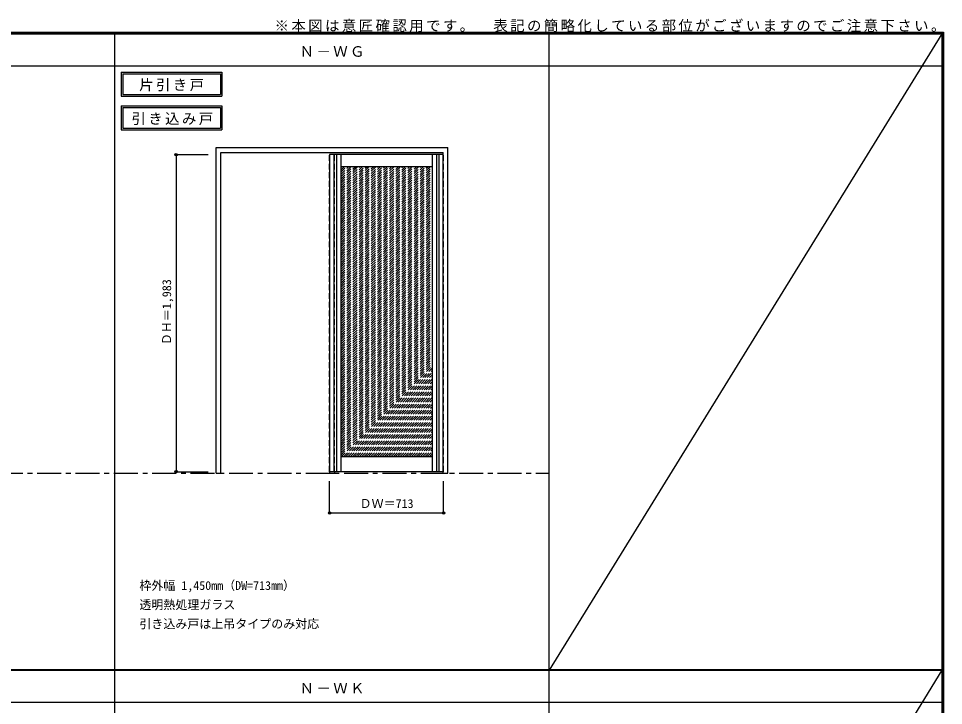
# Model space of a CAD drawing. Units: millimetres, scale not verified. Extents: x -6000 to 5700, y -4307 to 4260.
# Drawn here: x -87 to 5700, y -36 to 4260 of the extents above; entities that cross this region are included whole.
import ezdxf
from ezdxf.enums import TextEntityAlignment as Align

# ---------------------------------------------------------------- set-up
doc = ezdxf.new("R2010")
doc.units = ezdxf.units.MM
doc.header["$LTSCALE"] = 30
doc.header["$PDMODE"] = 32
doc.header["$PDSIZE"] = 15
doc.linetypes.add('CHAIN1', pattern=[8, 5, -1, 1, -1])
doc.linetypes.add('DASHED1', pattern=[1.8, 1.2, -0.6])
for name, color, linetype in [('0-1_通り芯', 7, 'CHAIN1'), ('0-2_扉', 4, 'DASHED1'), ('0-3_仕上げ', 7, 'Continuous'), ('0-4_枠', 3, 'Continuous'), ('0-A_文字', 7, 'Continuous'), ('0-B_寸法', 7, 'Continuous'), ('0-C_ハッチ', 4, 'DASHED1'), ('F-0_補助線', 7, 'Continuous'), ('F-1_枠', 6, 'Continuous')]:
    doc.layers.add(name, color=color, linetype=linetype)
doc.styles.add('ＭＳ ゴシック', font='')
doc.styles.get('ＭＳ ゴシック').set_extended_font_data('MS Gothic')

msp = doc.modelspace()

# ---------------------------------------------------------------- linework, layer by layer
at = {"layer": '0-1_通り芯'}
msp.add_line((-5490, 1418), (3233.5, 1418), dxfattribs=at)
at = {"layer": '0-2_扉', "color": 3, "linetype": 'Continuous'}
for p, q in [((2569.25, 3409.5), (1859.25, 3409.5)), ((1859.25, 3409.5), (1859.25, 1426.5)), ((2569.25, 1426.5), (1859.25, 1426.5))]:
    msp.add_line(p, q, dxfattribs=at)
at = {"layer": '0-2_扉'}
for p, q in [((1859.25, 3409.5), (1859.25, 3405.5)), ((2569.25, 3409.5), (2572.25, 3409.5))]:
    msp.add_line(p, q, dxfattribs=at)
msp.add_lwpolyline([(2569.25, 1426.5), (2572.25, 1426.5), (2572.25, 3409.5)], dxfattribs=at)
at = {"layer": '0-3_仕上げ', "color": 3}
for p, q in [((1886.75, 3409.5), (1886.75, 1426.5)), ((1901.75, 3409.5), (1901.75, 1426.5)), ((2529.75, 1426.5), (2529.75, 3409.5)), ((2544.75, 1426.5), (2544.75, 3409.5))]:
    msp.add_line(p, q, dxfattribs=at)
at = {"layer": '0-3_仕上げ'}
for p, q in [((1929.25, 3409.5), (1929.25, 1426.5)), ((2502.25, 1426.5), (2502.25, 3409.5)), ((2502.25, 3333.5), (1929.25, 3333.5)), ((2502.25, 1518.5), (1929.25, 1518.5))]:
    msp.add_line(p, q, dxfattribs=at)
at = {"layer": '0-4_枠'}
for p, q in [((1149.25, 1418), (1149.25, 3453)), ((1149.25, 3453), (2599.25, 3453)), ((1179.25, 3423), (2569.25, 3423)), ((1179.25, 1418), (1179.25, 3423)), ((2569.25, 1418), (2569.25, 3423)), ((2599.25, 1418), (2599.25, 3453)), ((1149.25, 1418), (1179.25, 1418)), ((1859.25, 1426.5), (1859.25, 1418)), ((1859.25, 1418), (1889.25, 1418)), ((1889.25, 1426.5), (1889.25, 1418)), ((2569.25, 1418), (2599.25, 1418))]:
    msp.add_line(p, q, dxfattribs=at)
at = {"layer": '0-4_枠', "color": 4, "linetype": 'DASHED1'}
for p, q in [((1859.25, 1426.5), (1859.25, 3423)), ((1889.25, 1426.5), (1889.25, 3423))]:
    msp.add_line(p, q, dxfattribs=at)
at = {"layer": '0-A_文字'}
for p, q in [((555, 3925), (555, 3775)), ((565, 3915), (565, 3785)), ((565, 3915), (1176.03, 3915)), ((1176.03, 3915), (1176.03, 3785)), ((555, 3775), (1186.03, 3775)), ((565, 3785), (1176.03, 3785)), ((555, 3713.53), (555, 3563.53)), ((565, 3703.53), (565, 3573.53)), ((565, 3703.53), (1176.03, 3703.53)), ((1176.03, 3703.53), (1176.03, 3573.53)), ((555, 3563.53), (1186.03, 3563.53)), ((565, 3573.53), (1176.03, 3573.53))]:
    msp.add_line(p, q, dxfattribs=at)
for points in [[(555, 3925), (1186.03, 3925), (1186.03, 3775)], [(555, 3713.53), (1186.03, 3713.53), (1186.03, 3563.53)]]:
    msp.add_lwpolyline(points, dxfattribs=at)
at = {"layer": '0-B_寸法', "color": 4}
for p, q in [((899.25, 3409.5), (899.25, 1426.5)), ((899.25, 3409.5), (1099.25, 3409.5)), ((899.25, 1426.5), (1099.25, 1426.5)), ((2572.25, 1168), (2572.25, 1368))]:
    msp.add_line(p, q, dxfattribs=at)
msp.add_lwpolyline([(2572.25, 1168), (1859.25, 1168), (1859.25, 1368)], dxfattribs=at)
at = {"layer": '0-B_寸法'}
for p in [(899.25, 3409.5), (899.25, 1426.5), (1859.25, 1168), (2572.25, 1168)]:
    msp.add_point(p, dxfattribs=at)
at = {"layer": '0-C_ハッチ'}
for p, q in [((1929.25, 3312.7), (1950.05, 3333.5)), ((1929.25, 3298.56), (1964.19, 3333.5)), ((1929.25, 3270.27), (1992.48, 3333.5)), ((1929.25, 3256.13), (2006.62, 3333.5)), ((1929.25, 3284.42), (1978.33, 3333.5)), ((1929.25, 3326.84), (1935.91, 3333.5)), ((1929.25, 3241.99), (2020.76, 3333.5)), ((1929.25, 3227.85), (2034.9, 3333.5)), ((1929.25, 3199.56), (2063.19, 3333.5)), ((1929.25, 3185.42), (2077.33, 3333.5)), ((1929.25, 3213.71), (2049.04, 3333.5)), ((1929.25, 3171.28), (2091.47, 3333.5)), ((1929.25, 3157.14), (2105.61, 3333.5)), ((1929.25, 3128.85), (2133.9, 3333.5)), ((1929.25, 3114.71), (2148.04, 3333.5)), ((1929.25, 3143), (2119.75, 3333.5)), ((1929.25, 3100.57), (2162.18, 3333.5)), ((1929.25, 3086.43), (2176.32, 3333.5)), ((1929.25, 3058.14), (2204.61, 3333.5)), ((1929.25, 3044), (2218.75, 3333.5)), ((1929.25, 3072.28), (2190.47, 3333.5)), ((1929.25, 3029.86), (2232.89, 3333.5)), ((1929.25, 3015.72), (2247.03, 3333.5)), ((1929.25, 2987.43), (2275.32, 3333.5)), ((1929.25, 3001.57), (2261.18, 3333.5)), ((1929.25, 2973.29), (2289.46, 3333.5)), ((1929.25, 2959.15), (2303.6, 3333.5)), ((1929.25, 2945.01), (2317.74, 3333.5)), ((1929.25, 2916.72), (2346.03, 3333.5)), ((1929.25, 2902.58), (2360.17, 3333.5)), ((1929.25, 2930.86), (2331.89, 3333.5)), ((1929.25, 2888.44), (2374.31, 3333.5)), ((1929.25, 2874.29), (2388.46, 3333.5)), ((1929.25, 2846.01), (2416.74, 3333.5)), ((1929.25, 2831.87), (2430.88, 3333.5)), ((1929.25, 2860.15), (2402.6, 3333.5)), ((1929.25, 2817.73), (2445.02, 3333.5)), ((1929.25, 2803.58), (2459.17, 3333.5)), ((1929.25, 2775.3), (2487.45, 3333.5)), ((1929.25, 2761.16), (2501.59, 3333.5)), ((1929.25, 2789.44), (2473.31, 3333.5)), ((1929.25, 2747.02), (2502.25, 3320.02)), ((1929.25, 2732.87), (2502.25, 3305.87)), ((1929.25, 2718.73), (2502.25, 3291.73)), ((1929.25, 2704.59), (2502.25, 3277.59)), ((1929.25, 2690.45), (2502.25, 3263.45)), ((1929.25, 2676.31), (2502.25, 3249.31)), ((1929.25, 2662.16), (2502.25, 3235.16)), ((1929.25, 2648.02), (2502.25, 3221.02)), ((1929.25, 2633.88), (2502.25, 3206.88)), ((1929.25, 2619.74), (2502.25, 3192.74)), ((1929.25, 2605.59), (2502.25, 3178.59)), ((1929.25, 2591.45), (2502.25, 3164.45)), ((1929.25, 2577.31), (2502.25, 3150.31)), ((1929.25, 2563.17), (2502.25, 3136.17)), ((1929.25, 2549.03), (2502.25, 3122.03)), ((1929.25, 2534.88), (2502.25, 3107.88)), ((1929.25, 2520.74), (2502.25, 3093.74)), ((1929.25, 2506.6), (2502.25, 3079.6)), ((1929.25, 2492.46), (2502.25, 3065.46)), ((1929.25, 2478.32), (2502.25, 3051.32)), ((1929.25, 2464.17), (2502.25, 3037.17)), ((1929.25, 2450.03), (2502.25, 3023.03)), ((1929.25, 2435.89), (2502.25, 3008.89)), ((1929.25, 2421.75), (2502.25, 2994.75)), ((1929.25, 2407.6), (2502.25, 2980.6)), ((1929.25, 2393.46), (2502.25, 2966.46)), ((1929.25, 2379.32), (2502.25, 2952.32)), ((1929.25, 2365.18), (2502.25, 2938.18)), ((1929.25, 2351.04), (2502.25, 2924.04)), ((1929.25, 2336.89), (2502.25, 2909.89)), ((1929.25, 2322.75), (2502.25, 2895.75)), ((1929.25, 2308.61), (2502.25, 2881.61)), ((1929.25, 2294.47), (2502.25, 2867.47)), ((1929.25, 2280.33), (2502.25, 2853.33)), ((1929.25, 2266.18), (2502.25, 2839.18)), ((1929.25, 2252.04), (2502.25, 2825.04)), ((1929.25, 2237.9), (2502.25, 2810.9)), ((1929.25, 2223.76), (2502.25, 2796.76)), ((1929.25, 2209.61), (2502.25, 2782.61)), ((1929.25, 2195.47), (2502.25, 2768.47)), ((1929.25, 2181.33), (2502.25, 2754.33)), ((1929.25, 2167.19), (2502.25, 2740.19)), ((1929.25, 2153.05), (2502.25, 2726.05)), ((1929.25, 2138.9), (2502.25, 2711.9)), ((1929.25, 2124.76), (2502.25, 2697.76)), ((1929.25, 2110.62), (2502.25, 2683.62)), ((1929.25, 2096.48), (2502.25, 2669.48)), ((1929.25, 2082.34), (2502.25, 2655.34)), ((1929.25, 2068.19), (2502.25, 2641.19)), ((1929.25, 2054.05), (2502.25, 2627.05)), ((1929.25, 2039.91), (2502.25, 2612.91)), ((1929.25, 2025.77), (2502.25, 2598.77)), ((1929.25, 2011.62), (2502.25, 2584.62)), ((1929.25, 1997.48), (2502.25, 2570.48)), ((1929.25, 1983.34), (2502.25, 2556.34)), ((1929.25, 1969.2), (2502.25, 2542.2)), ((1929.25, 1955.06), (2502.25, 2528.06)), ((1929.25, 1940.91), (2502.25, 2513.91)), ((1929.25, 1926.77), (2502.25, 2499.77)), ((1929.25, 1912.63), (2502.25, 2485.63)), ((1929.25, 1898.49), (2502.25, 2471.49)), ((1929.25, 1884.35), (2502.25, 2457.35)), ((1929.25, 1870.2), (2502.25, 2443.2)), ((1929.25, 1856.06), (2502.25, 2429.06)), ((1929.25, 1841.92), (2502.25, 2414.92)), ((1929.25, 1827.78), (2502.25, 2400.78)), ((1929.25, 1813.63), (2502.25, 2386.63)), ((1929.25, 1799.49), (2502.25, 2372.49)), ((1929.25, 1785.35), (2502.25, 2358.35)), ((1929.25, 1771.21), (2502.25, 2344.21)), ((1929.25, 1757.07), (2502.25, 2330.07)), ((1929.25, 1742.92), (2502.25, 2315.92)), ((1929.25, 1728.78), (2502.25, 2301.78)), ((1929.25, 1714.64), (2502.25, 2287.64)), ((1929.25, 1700.5), (2502.25, 2273.5)), ((1929.25, 1686.36), (2502.25, 2259.36)), ((1929.25, 1672.21), (2502.25, 2245.21)), ((1929.25, 1658.07), (2502.25, 2231.07)), ((1929.25, 1643.93), (2502.25, 2216.93)), ((1929.25, 1629.79), (2502.25, 2202.79)), ((1929.25, 1615.64), (2502.25, 2188.64)), ((1929.25, 1601.5), (2502.25, 2174.5)), ((1929.25, 1587.36), (2502.25, 2160.36)), ((1929.25, 1573.22), (2502.25, 2146.22)), ((1929.25, 1559.08), (2502.25, 2132.08)), ((1929.25, 1544.93), (2502.25, 2117.93)), ((1929.25, 1530.79), (2502.25, 2103.79)), ((1931.1, 1518.5), (2502.25, 2089.65)), ((1945.24, 1518.5), (2502.25, 2075.51)), ((1959.38, 1518.5), (2502.25, 2061.37)), ((1973.53, 1518.5), (2502.25, 2047.22)), ((1987.67, 1518.5), (2502.25, 2033.08)), ((2001.81, 1518.5), (2502.25, 2018.94)), ((2015.95, 1518.5), (2502.25, 2004.8)), ((2030.1, 1518.5), (2502.25, 1990.65)), ((2044.24, 1518.5), (2502.25, 1976.51)), ((2058.38, 1518.5), (2502.25, 1962.37)), ((2072.52, 1518.5), (2502.25, 1948.23)), ((2086.66, 1518.5), (2502.25, 1934.09)), ((2100.81, 1518.5), (2502.25, 1919.94)), ((2114.95, 1518.5), (2502.25, 1905.8)), ((2129.09, 1518.5), (2502.25, 1891.66)), ((2143.23, 1518.5), (2502.25, 1877.52)), ((2157.37, 1518.5), (2502.25, 1863.38)), ((2171.52, 1518.5), (2502.25, 1849.23)), ((2185.66, 1518.5), (2502.25, 1835.09)), ((2199.8, 1518.5), (2502.25, 1820.95)), ((2213.94, 1518.5), (2502.25, 1806.81)), ((2228.09, 1518.5), (2502.25, 1792.67)), ((2242.23, 1518.5), (2502.25, 1778.52)), ((2256.37, 1518.5), (2502.25, 1764.38)), ((2270.51, 1518.5), (2502.25, 1750.24)), ((2284.65, 1518.5), (2502.25, 1736.1)), ((2298.8, 1518.5), (2502.25, 1721.95)), ((2312.94, 1518.5), (2502.25, 1707.81)), ((2327.08, 1518.5), (2502.25, 1693.67)), ((2341.22, 1518.5), (2502.25, 1679.53)), ((2355.36, 1518.5), (2502.25, 1665.39)), ((2369.51, 1518.5), (2502.25, 1651.24)), ((2383.65, 1518.5), (2502.25, 1637.1)), ((2397.79, 1518.5), (2502.25, 1622.96)), ((2411.93, 1518.5), (2502.25, 1608.82)), ((2426.07, 1518.5), (2502.25, 1594.68)), ((2440.22, 1518.5), (2502.25, 1580.53)), ((2454.36, 1518.5), (2502.25, 1566.39)), ((2468.5, 1518.5), (2502.25, 1552.25)), ((2482.64, 1518.5), (2502.25, 1538.11)), ((2496.79, 1518.5), (2502.25, 1523.96))]:
    msp.add_line(p, q, dxfattribs=at)
at = {"layer": 'F-0_補助線'}
for p, q in [((5690, 4165), (3233.5, 184.5)), ((5690, 184.5), (3233.5, -3790))]:
    msp.add_line(p, q, dxfattribs=at)
at = {"layer": 'F-1_枠'}
for p, q in [((-6000, 4175), (5700, 4175)), ((-6000, 4170), (5700, 4170)), ((515, -3790), (515, 4175)), ((3233.5, -3790), (3233.5, 4175)), ((5690, 4175), (5690, -4205)), ((5695, 4175), (5695, -4205)), ((5700, 4175), (5700, -4205)), ((-6000, 4165), (5700, 4165)), ((-6000, 3965), (5700, 3965)), ((-6000, 190.5), (5700, 190.5)), ((-6000, 187.5), (5700, 187.5)), ((-6000, 184.5), (5700, 184.5)), ((-6000, -15.5), (5700, -15.5))]:
    msp.add_line(p, q, dxfattribs=at)

# ---------------------------------------------------------------- texts
at = {"layer": '0-A_文字', "style": 'ＭＳ ゴシック'}
for s, p in [('枠外幅 1,450mm（DW=713mm）', (669.25, 670.5)), ('透明熱処理ガラス', (669.25, 550.5)), ('引き込み戸は上吊タイプのみ対応', (669.25, 430.5))]:
    msp.add_text(s, height=54.99, dxfattribs=at).set_placement(p, align=Align.BOTTOM_LEFT)
at = {"layer": '0-A_文字', "char_height": 65.98, "attachment_point": 7, "style": 'ＭＳ ゴシック'}
for s, insert in [('\\T1.17;※本図は意匠確認用です。\u3000表記の簡略化している部位がございますのでご注意下さい。', (1515, 4175)), ('\\T1.17;Ｎ－ＷＧ', (1671.75, 4020)), ('\\T1.17;片引き戸', (668.02, 3805)), ('\\T1.17;引き込み戸', (619.66, 3593.53)), ('\\T1.17;Ｎ－ＷＫ', (1671.75, 39.5))]:
    msp.add_mtext(s, dxfattribs=dict(at, insert=insert))
at = {"layer": '0-B_寸法', "style": 'ＭＳ ゴシック'}
msp.add_text('ＤＨ＝1,983', height=54.99, rotation=90, dxfattribs=at).set_placement((884.25, 2217.75), align=Align.BOTTOM_LEFT)
msp.add_text('ＤＷ＝713', height=54.99, dxfattribs=at).set_placement((2047, 1183), align=Align.BOTTOM_LEFT)

doc.saveas('drawing.dxf')
